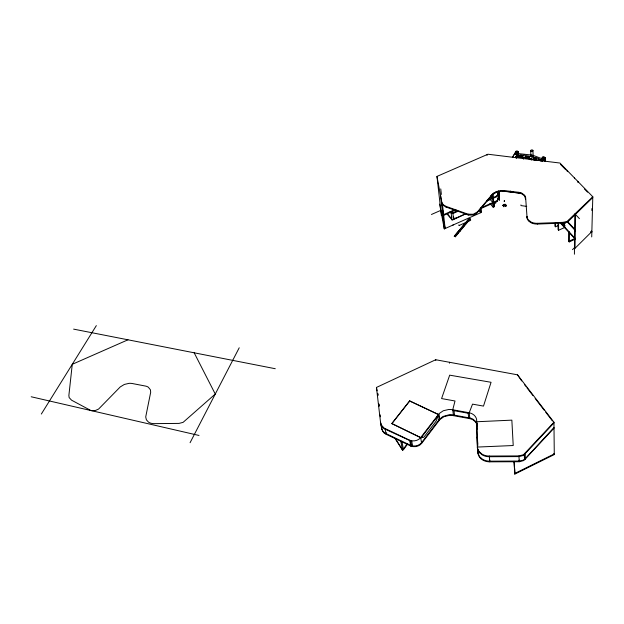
<?xml version="1.0" encoding="UTF-8"?>
<svg xmlns="http://www.w3.org/2000/svg" width="624" height="624" viewBox="0 0 624 624"><rect width="100%" height="100%" fill="white"/><g stroke="black" fill="none" stroke-linecap="round" stroke-linejoin="round"><path stroke-width="0.94" d="M469.123 219.305L454.654 236.239L455.091 235.903M455.395 236.402L455.668 236.122M515.642 154.37L515.861 151.811L516.438 151.507M543.067 160.134L542.233 157.997L542.318 161.32M542.24 158.207C544.19 160.859 542.069 158.66 542.646 157.521A1.342 0.702 -3.4 0 1 543.247 157.295M542.662 159.276L542.677 160.001M441.917 202.55L443.266 204.781L445.988 206.357L467.93 214.172L473.234 214.266L477.399 211.918L492.703 193.791L496.259 191.599L500.838 190.531A11.833 8.057 -5 0 1 504.442 190.609L518.879 192.325A9.664 6.583 -4.4 0 1 521.836 193.167L524.667 195.242L525.603 197.262L527.147 218.728L528.622 221.107L531.367 222.932A10.842 7.48 -3.3 0 0 537.607 224.047L563.269 223.08L563.269 222.331L567.177 221.341L592.8 196.771L559.931 163.036L487.96 154.229L436.964 176.413L441.379 215.592M543.941 157.256A1.342 0.702 -3.4 0 1 544.565 157.404L544.947 157.763L544.097 159.221L543.325 159.268L543.332 159.806L542.997 159.284L542.849 160.079L542.833 159.214M542.404 160.735L542.272 158.527L542.56 160.118A1.131 0.741 -3.7 0 0 542.545 160.259M567.044 171.085L567.052 170.344M567.583 171.639L567.59 170.89M544.549 159.167L544.112 159.76M545.033 158.036L545.376 161.054M545.181 157.825L545.282 161.257M563.269 223.08L567.177 222.082L568.597 221.052L568.597 220.303M575.219 239.179L569.244 241.917L568.706 241.324L568.76 231.457M569.244 241.917L569.299 232.05M515.681 153.816L515.861 153.356M515.401 153.395L515.752 151.866L512.616 156.952M515.408 154.378L515.44 153.808L516.329 153.988M517.46 151.468A1.326 0.702 -0.3 0 1 518.224 151.827C514.683 156.881 518.014 150.829 518.575 152.841A2.246 0.585 -78.6 0 1 518.271 155.009L517.007 157.209M516.875 153.761L518.357 152.326M574.447 178.69L574.454 177.941M574.415 254.218L574.852 214.765M591.302 230.989L591.856 231.574L575.032 248.266L575.429 214.399M515.806 153.59L515.424 153.231M516.563 154.471L516.61 154.011M577.73 182.06L577.738 181.311M578.276 182.621L578.292 181.873M554.003 427.495L525.4 458.539L523.06 460.231L519.215 461.058L489.746 461.175L489.77 460.177M591.856 210.483L591.903 208.549M591.708 236.925L592.8 196.771M544.986 159.611A1.544 1.014 -3.7 0 1 545.041 160.625L545.002 158.363L544.916 159.362M457.181 233.516L457.361 233.056L457.103 233.462M459.732 230.646L459.178 230.716M461.947 228.15L461.284 228.298L461.963 228.08M517.312 153.863L515.884 153.286L515.853 154.456M467.836 221.021L467.844 220.483L467.555 221.005M518.372 152.537L518.271 153.816M531.461 155.15A1.178 0.78 15.9 0 0 531.188 155.165L530.751 155.353A1.076 0.71 15.9 0 0 530.681 156.086L530.735 156.452A1.435 0.718 -16.4 0 0 531.422 156.718L537.28 158.028L541.936 160.703A1.544 1.014 -3.7 0 1 542.467 159.463A1.123 0.741 -3.7 0 0 542.63 160.524M531.398 155.548A1.193 0.601 -16.4 0 0 530.891 156.062L530.946 156.367A1.193 0.601 -16.4 0 0 531.788 156.585L532.366 156.445A1.092 0.546 -16.4 0 0 533.075 155.852L533.029 155.555M516.875 153.66L516.368 154.495M544.978 159.533A1.544 1.014 -3.7 0 1 545.212 160.025L545.033 160.547M504.442 204.61C503.833 203.58 503.74 205.39 504.481 205.304C504.73 202.488 504.512 206.396 505.604 204.906L505.565 204.212M505.541 205.163C506.134 204.313 506.532 206.606 505.479 206.138M505.58 205.858L506.165 205.358L505.627 205.218M503.732 205.249C503.131 203.947 502.936 206.505 503.786 205.865C504.605 204.5 502.164 205.631 503.802 205.78M515.401 153.504L515.72 152.014L512.741 157.069M544.51 159.377L545.033 157.833M544.51 159.487L545.056 157.981L545.251 161.164M439.101 419.663L442.853 416.512L449.296 414.71A13.517 10.959 -6.4 0 1 453.391 414.976L454.514 415.124L453.96 410.6L452.829 410.452L469.279 413.455L469.576 412.542M506.08 205.358L505.3 205.592L505.697 205.686M497.429 198.065L499.286 200.179L499.184 191.584M481.229 208.408L497.094 201.365L499.013 195.53L497.773 194.126M497.094 201.365L499.06 196.232M486.814 201.123L496.805 196.693L498.74 190.85M496.805 196.693L498.787 191.552L499.286 200.179M468.242 221.185L468.32 220.802M463.928 226.028L464.217 225.623M465.847 223.072L465.379 223.47L465.847 223.135M465.949 223.681L466.417 223.353M468.523 220.802L468.078 221.2L468.335 220.732M459.631 230.568L459.194 230.693M460.091 230.607L459.794 231.075L460.2 230.584M462.337 228.205L461.963 228.579L462.166 228.072M455.107 235.88L454.795 236.192M457.47 233.696L457.852 233.251L457.61 233.727M517.14 153.785L517.608 153.527M545.095 159.939L545.282 160.953M518.255 153.574A1.529 0.998 -4.7 0 1 518.552 154.541L518.287 155.064L518.443 152.857M516.656 154.604L517.382 153.364M515.58 153.262L515.042 154.315L515.455 154.385M516.212 158.457L518.552 154.541M190.078 442.712L239.218 347.779M515.401 157.544L518.349 152.474A2.114 0.546 -78.6 0 1 518.24 154.409M515.518 157.474L518.497 152.35M516.883 156.874L518.193 155.251M516.329 154.097L516.563 153.598M516.89 157.084L518.06 155.142M504.075 206.708L503.537 206.677L504.005 206.341M41.332 414.04L96.338 325.611M407.238 443.758L403.361 449.093L402.379 449.569L395.756 439.132M395.218 438.719L402.503 450.193L403.478 449.725L407.417 444.296M381.841 429.117L383.058 431.395L385.187 433.204L410.615 445.357L411.239 444.514L410.608 440.965M386.069 433.664L386.693 432.838M381.256 424.554C381.287 428.337 382.223 432.822 386.201 434.327L410.74 446.012C414.43 447.439 419.117 446.558 421.637 443.391L439.967 419.429L444.124 416.614L449.381 415.381A13.502 10.951 -6.4 0 1 453.476 415.654L469.833 418.657A11.037 8.954 -5.1 0 1 473.156 419.936L475.683 422.05L477.079 424.726M465.816 213.798L452.338 220.108L447.08 214.04M439.195 420.334L438.368 414.476L409.656 400.897L391.841 423.532L420.677 437.611L421.637 443.391M438.461 415.155L438.36 414.469L409.672 400.998L391.856 423.634L420.677 437.611L420.794 438.282L439.085 414.344L439.717 418.852L421.528 442.728C419 445.895 414.313 446.776 410.615 445.357M462.049 228.493L462.314 228.072M463.632 225.475L463.468 226.06M459.935 231.005L460.223 230.708M455.387 236.714L470.395 218.829L469.279 218.416L454.264 236.239L455.387 236.714L454.264 236.239L469.279 218.416M436.964 176.413L442.003 203.276L442.868 205L446.066 207.082L468.827 215.108L473.296 214.999L476.369 213.65L492.749 194.532L496.306 192.332L500.885 191.272A11.825 8.057 -5 0 1 504.481 191.35L518.911 193.066A9.656 6.583 -4.4 0 1 521.859 193.908L524.69 195.983L525.603 199.43L525.58 198.689M463.523 225.943L463.632 225.428M454.873 236.504L469.856 218.626L454.857 236.434M477.797 450.255C477.415 454.147 479.177 458.149 482.711 459.997A12.418 10.234 -2.9 0 0 489.809 461.83L519.246 461.729L523.762 460.551L554.011 428.173M477.493 448.243L479.076 451.581L482.149 454.217A12.503 10.265 -3 0 0 489.302 456.05L518.942 455.918L523.489 454.732L553.948 422.237L517.499 374.821L435.716 359.736L376.451 387.442L380.726 423.844M553.956 422.924L523.52 455.411L518.981 456.596L489.356 456.721A12.488 10.257 -3 0 1 482.219 454.888L479.146 452.252L477.555 448.921L476.588 421.754C477.266 418.618 475.246 415.522 472.547 414.047A11.107 8.978 -5.2 0 0 469.201 412.768L452.743 409.773A13.595 10.982 -6.5 0 0 448.625 409.508L443.329 410.74L439.14 413.572L420.677 437.611C418.135 440.801 413.416 441.675 409.703 440.255L384.134 428.087L381.069 424.796M572.489 249.655L574.493 247.673L575.032 248.266M562.832 225.498L565.757 222.659M568.597 221.052L592.777 197.519L592.215 196.934M532.81 156.585L532.288 156.811A1.412 0.936 15.9 0 1 531.266 156.694L524.254 155.173L517.538 155.321M504.114 205.436L503.1 205.156L503.108 205.834L503.482 204.61M514.745 473.476L554.276 453.929M514.028 461.276L514.784 474.107L554.284 454.568L553.948 422.237M568.706 241.324L575.336 238.29M590.452 232.214L591.856 231.574M558.043 223.127L558.074 229.671L558.605 230.248L565.43 227.144M554.915 223.415L554.931 226.223L555.454 226.793L558.035 225.623M452.759 219.531L465.699 213.79M497.047 200.671L481.174 207.714L481.525 212.339L444.288 228.907L439.608 204.095M493.007 204.703L494.169 204.188L494.333 206.684L493.171 207.199L490.027 203.564M442.736 215.015L454.701 209.719M442.814 215.717L455.965 209.898M496.525 191.958L493.139 193.456L493.389 197.48M457.291 210.834L452.876 212.792A1.264 0.874 -7 0 1 451.136 212.542L451.901 219.913M452.946 213.548L458.242 211.201M487.063 200.288L496.766 195.991M441.597 204.742L442.455 204.36L445.13 228.532L444.6 225.748M441.675 205.46L442.541 205.078M431.434 214.484L440.794 210.358M440.872 211.045L441.667 210.686M127.975 339.799L72.267 364.307L68.866 395.522L69.155 397.597L71.573 400.187L90.901 410.537M452.798 225.1L453.64 224.741M457.618 233.774L457.907 233.267M518.326 157.139L524.324 157.193L531.274 159.276M503.435 206.365L503.529 206.193M505.807 204.976L505.674 206.209M531.406 159.292L538.317 160.423M533.731 157.599L533.754 157.599A7.465 4.345 50.6 0 1 535.166 157.825M381.592 427.456L382.723 427.292M529.409 156.749L529.441 156.749A7.589 5.756 1.9 0 1 526.492 156.429M505.736 205.577L505.799 206.396L505.339 205.553M542.233 157.997L542.194 161.437M542.935 159.471L544.198 159.806L543.301 159.962M545.103 160.696L545.158 161.156M477.859 452.197L479.037 452.15M526.984 217.87L526.929 216.458L527.951 219.617L531.344 222.191A10.85 7.48 -3.3 0 0 537.592 223.314L563.269 222.331M538.715 159.05L538.73 159.05A7.34 4.29 50.5 0 1 539.448 159.221M532.42 159.619L537.334 160.407M531.414 154.994L518.521 153.637M91.697 410.725L95.215 410.569L98.584 409.071L120.237 386.935L124.332 384.446L129.051 383.347A12.269 8.939 -24.6 0 1 132.475 383.565L145.782 386.123A9.984 7.324 -24.1 0 1 148.348 387.223L150.415 389.797L150.688 392.231L145.72 416.926L146.39 419.812L148.457 422.081A11.177 8.362 -24.4 0 0 154.105 423.634L179.041 423.4L183.097 422.354L215.264 394.048L194.181 352.802M500.846 190.655L503.763 191.03M505.666 191.295L522.085 193.456M526.734 206.38L520.97 205.6L520.946 204.906M520.065 155.259L522.038 155.423A7.348 5.53 2.6 0 0 520.057 155.29M590.444 232.081L591.833 232.276M453.391 414.976L469.763 417.986A11.045 8.954 -5.1 0 1 473.086 419.266L475.613 421.372L477.017 424.055L476.596 422.222M73.624 329.129L275.27 368.722M380.765 424L382.138 426.956L384.275 428.758L411.762 441.449M469.279 413.455L468.172 413.205L468.655 417.737L469.763 417.986M31.2 396.77L199.001 435.458M542.248 158.816L533.075 155.345A1.435 0.718 -16.4 0 0 532.553 155.212M530.158 159.128L524.332 157.537L516.929 157.131A1.108 0.741 1.6 0 1 516.383 156.998M504.137 204.711L503.584 204.43L503.521 205.296M539.932 159.362L540.743 159.728M529.441 156.655L529.464 156.671A7.511 5.647 2.2 0 0 528.528 156.367M525.4 458.539L524.441 457.93L524.269 454.35M533.754 157.685L533.777 157.7A7.527 4.415 51.1 0 0 536.702 158.574L536.679 158.473A7.465 4.345 50.6 0 0 535.922 158.098M542.615 160.898L542.131 160.212A1.544 1.014 -3.7 0 1 542.545 159.463A1.544 1.014 -3.7 0 0 542.623 160.976M538.723 159.128L538.738 159.143A7.41 4.368 50.9 0 0 540.985 160.282M560.461 164.323L565.726 169.736M584.36 188.869L587.574 192.169M411.224 444.483L412.55 445.887M522.296 157.708L523.598 159.097M574.868 213.806L579.423 218.65M567.52 221.473L575.25 229.804M566.873 221.497L575.624 230.942M562.645 222.94L565.063 225.56M561.038 223.072L575.149 238.407M560.477 223.166L575.141 239.117M530.681 156.086L531.071 156.437A1.178 0.78 15.9 0 0 531.913 156.679M490.667 195.694L492.554 197.855L492.352 194.633M490.714 196.396L492.601 198.557L492.859 202.527L490.347 199.649M478.834 210.53L480.691 212.706L480.34 208.057M451.729 211.403L452.876 212.792L453.531 219.25M449.998 211.817L451.214 213.299M447.244 213.541L450.294 217.261A3.136 0.944 66.7 0 0 451.573 216.817M503.802 204.43L503.857 205.148M521.672 380.905L517.499 374.821M524.581 384.696L525.806 386.295M526.929 387.754L532.904 395.522M535.158 398.463L544.136 410.14M545.735 412.222L552.412 420.904M553.675 453.757L554.284 454.568M515.752 151.866L515.744 152.069A2.114 0.554 -78.7 0 1 515.728 153.41L515.892 152.404L515.923 153.403M515.611 151.843L515.767 152.435M517.429 153.41L517.46 153.504M478.007 453.375L479.583 456.706L482.641 459.334A12.425 10.234 -2.9 0 0 489.746 461.167M380.905 424.671L380.523 422.339L381.794 428.961M385.016 428.555L386.201 434.327M376.451 387.442L377.146 390.827M377.848 394.423L377.621 393.323L377.879 395.242M442.705 209.999L443.594 214.633M443.89 222.043L444.249 223.899M400.787 441.16L402.503 450.193M401.872 441.207L403.478 449.725M409.976 440.341L410.093 441.012M410.888 445.442L411.005 446.105M409.703 440.255L410.74 446.012M409.672 400.998L409.789 401.684M411.645 440.786L412.667 446.542M410.654 440.567L410.771 441.238M411.559 445.669L411.676 446.332M409.656 400.897L409.773 401.575M435.716 359.736L435.809 360.43M453.476 415.654L452.743 409.773L455.013 400.99L441.581 398.572L449.686 375.157L491.057 382.294L483.499 406.099L472.532 404.134L469.201 412.768L469.833 418.657M477.376 446.737L477.485 447.486L477.259 436.964M378.901 403.946L379.127 405.881M381.28 424.258L381.732 428.126M377.629 393.604L377.855 395.538M378.877 404.243L379.103 406.177M380.125 414.882L380.351 416.816M440.591 195.733L444.288 228.907M515.642 151.944L515.689 152.326A2.246 0.585 -78.7 0 1 515.627 153.364M440.755 188.908L441.363 194.431M445.988 206.357L446.066 207.082M449.413 362.287L449.506 363.207M477.017 426.052L476.588 421.754L511.852 420.147L513.217 445.528L477.337 447.065L477.922 452.86L477.859 449.998M478.53 450.466L478.795 453.141L478.764 452.158M458.866 224.89L458.929 225.576L470.668 220.342L470.613 219.656M468.164 214.235L468.234 214.96M489.302 456.05L489.809 461.838M467.93 214.172L467.992 214.906M476.681 423.298L477.032 429.265M477.399 211.918L477.454 212.651M487.055 154.627L487.11 155.36M492.898 203.229L493.155 207.168M492.055 194.477L492.102 195.211M493.436 198.19L493.685 202.16M493.732 202.855L493.982 206.794M493.537 202.34L493.639 203.993L495.877 203.003L495.776 201.341M544.729 159.221L544.713 159.471M544.175 159.393L544.198 159.916M514.121 461.799L514.738 472.36M542.404 161.335L542.217 158.145L542.225 158.574M545.212 160.025L545.243 160.571M504.387 204.337L504.481 205.304M503.279 205.007L503.279 205.842M518.942 455.918L519.246 461.729M505.424 205.475L505.51 206.341M504.442 190.609L504.481 191.35M542.131 160.212L542.155 160.75M510.689 191.077L510.721 191.818M525.166 453.383L525.424 459.202M543.332 159.409L543.348 160.048M542.318 160.945L542.248 158.972M518.879 192.325L518.911 193.066M545.056 159.362L545.08 159.947M477.469 437.354L477.68 444.163M477.672 445.442L477.399 436.683L477.68 446.371M476.658 422.44L477.407 447.736M530.728 150.735L530.884 156.413M545.064 159.385L545.033 158.317M542.825 159.58L542.857 160.048M532.958 150.509L533.107 156.195M537.592 223.314L537.607 224.055M542.24 158.488L542.233 159.034M545.033 157.927L545.041 158.402M555.43 223.057L555.454 226.793M558.574 222.924L558.605 230.248M514.722 468.608L514.784 474.107M519.207 460.067L519.215 461.058M562.645 223.041A1.599 0.616 65.9 0 0 563.472 224.975A1.599 0.616 65.9 0 0 564.353 224.983L564.361 224.695A1.599 0.616 65.9 0 0 563.207 222.464M531.976 159.081A1.115 0.733 -4.2 0 1 530.759 158.746M518.279 153.59A1.529 0.998 -4.8 0 1 518.177 154.596M532.061 159.346A1.529 1.006 -4.2 0 1 530.392 158.878M518.294 153.925A1.529 0.998 -4.8 0 1 518.193 154.931M517.928 155.142A1.529 0.998 -4.8 0 1 517.6 155.306M522.92 155.665A7.418 5.639 2.4 0 1 520.042 155.672M517.639 151.655A1.115 0.593 -0.3 0 1 517.881 152.513A1.115 0.593 -0.3 0 1 516.243 152.576A1.115 0.593 -0.3 0 1 516.274 151.702M518.255 153.652A1.529 0.998 -4.7 0 1 517.78 155.236M543.886 157.381A1.131 0.593 -3.4 0 1 544.729 158.059A1.131 0.593 -3.4 0 1 543.371 158.558A1.131 0.593 -3.4 0 1 542.521 157.88M542.81 157.591A1.131 0.593 -3.4 0 1 543.309 157.412M531.484 160.001A1.396 0.92 -4.1 0 1 530.813 158.8M532.194 159.541A1.529 1.006 -4.1 0 1 530.54 158.691M531.359 159.728A1.115 0.733 -4.1 0 1 531.071 158.87M531.866 159.268A1.115 0.733 -4.1 0 1 531.016 158.831M542.708 160.875A1.544 1.014 -3.7 0 1 542.459 159.128M532.186 159.354A1.529 1.006 -4.2 0 1 530.618 158.753M530.891 156.078A1.092 0.546 -16.4 0 1 531.352 155.602M532.795 155.298A1.193 0.601 -16.4 0 1 533.122 155.477M540.197 159.51A7.34 4.29 50.5 0 1 541.687 160.368M456.323 218.01A3.167 2.059 -40 0 1 453.297 216.949M421.988 436.722A4.274 1.622 -64.4 0 0 424.71 436.129L435.373 422.152A4.235 1.599 -64.7 0 0 437.291 416.684M538.169 159.323C541.936 162.809 542.428 160.376 538.2 159.268M525.353 156.468C530.517 159.12 531.289 156.32 525.353 156.468M536.445 158.948C531.492 159.299 532.1 156.406 536.445 158.948M518.731 156.109C524.238 157.513 524.488 154.627 518.739 156.07M504.395 200.46L504.286 201.536L504.395 200.46M516.196 152.326A1.115 0.733 -4.8 0 0 517.928 151.687A1.115 0.733 -4.8 0 0 516.321 151.063A1.115 0.733 -4.8 0 0 516.196 152.326M531.125 151.219A1.123 0.733 -4.2 0 0 532.943 150.704A1.123 0.733 -4.2 0 0 531.461 149.947A1.123 0.733 -4.2 0 0 531.125 151.219M542.591 158.106A1.131 0.741 -3.7 0 0 544.417 157.583A1.131 0.741 -3.7 0 0 542.911 156.819A1.131 0.741 -3.7 0 0 542.591 158.106"/></g></svg>
